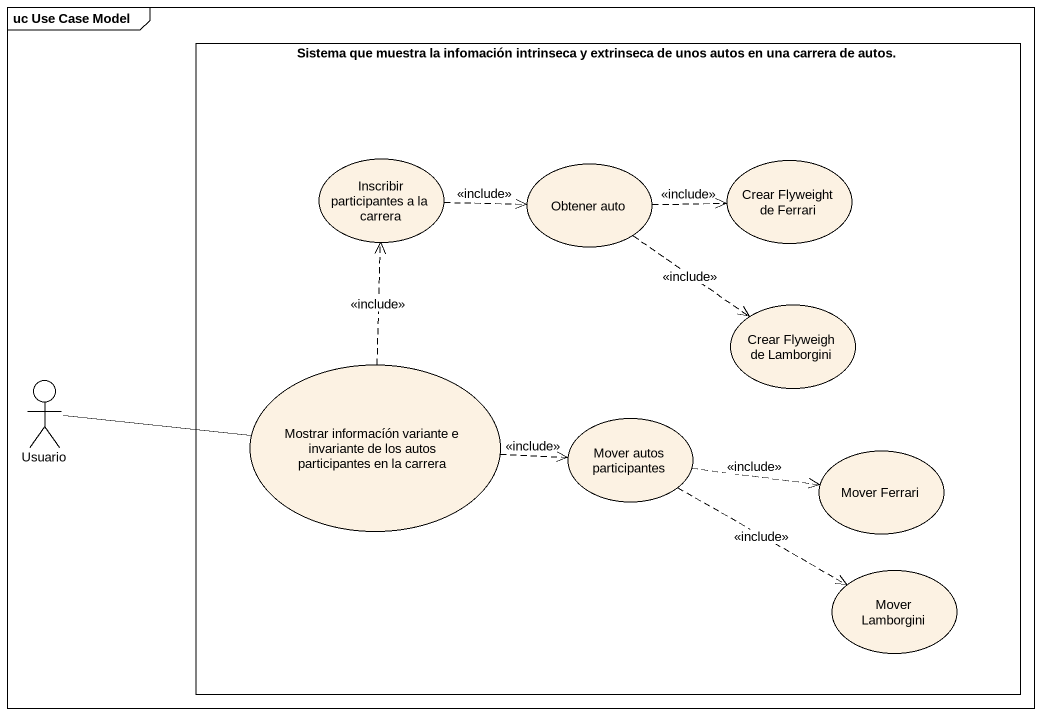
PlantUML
@startuml
mainframe uc Use Case Model
rectangle "Sistema que muestra la infomación intrinseca y extrinseca de unos autos en una carrera de autos." as Sistema_que_muestra_la {
  usecase "Inscribir participantes a la carrera" as Inscribir_participantes_a
  usecase "Obtener auto" as Obtener_auto
  usecase "Crear Flyweight de Ferrari" as Crear_Flyweight_de_Ferrari
  usecase "Crear Flyweigh de Lamborgini" as Crear_Flyweigh_de_Lamborgini
  usecase "Mostrar informacíón variante e invariante de los autos participantes en la carrera" as Mostrar_informacíón
  usecase "Mover autos participantes" as Mover_autos_participantes
  usecase "Mover Ferrari" as Mover_Ferrari
  usecase "Mover Lamborgini" as Mover_Lamborgini
}
actor Usuario
Inscribir_participantes_a .right.> Obtener_auto : <<include>>
Obtener_auto .right.> Crear_Flyweight_de_Ferrari : <<include>>
Obtener_auto ..> Crear_Flyweigh_de_Lamborgini : <<include>>
Mostrar_informacíón .up.> Inscribir_participantes_a : <<include>>
Mostrar_informacíón .right.> Mover_autos_participantes : <<include>>
Usuario -right- Mostrar_informacíón
Mover_autos_participantes .right.> Mover_Ferrari : <<include>>
Mover_autos_participantes .right.> Mover_Lamborgini : <<include>>
@enduml
